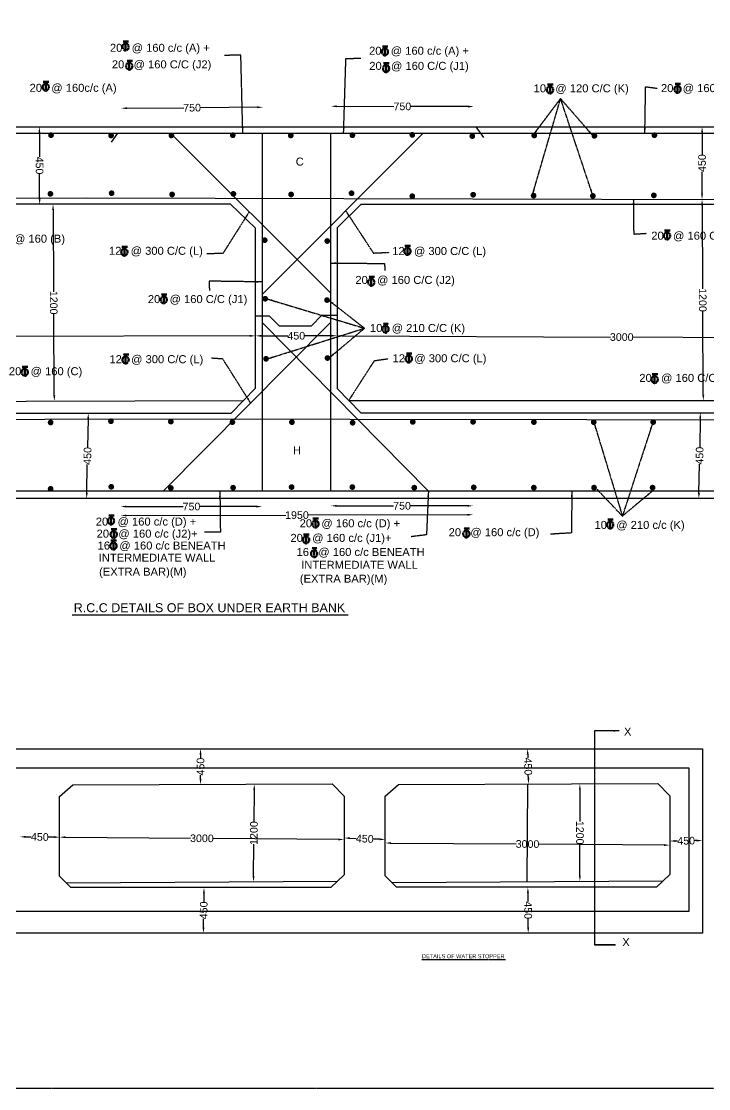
# Model space of a CAD drawing. Header units: millimetres. Extents: x -494 to 19383, y 2602 to 13183.
# Drawn here: x 6145 to 9756, y 2602 to 8204 of the extents above; entities that cross this region are included whole.
import ezdxf

# ---------------------------------------------------------------- set-up
doc = ezdxf.new("R2010")
doc.units = ezdxf.units.MM
doc.header["$MEASUREMENT"] = 0
doc.linetypes.add('PHANTOM', pattern=[2.5, 1.25, -0.25, 0.25, -0.25, 0.25, -0.25])
for name, color, linetype in [('DIM', 7, 'Continuous'), ('DWG', 7, 'Continuous'), ('TXT', 7, 'Continuous'), ('TXT @ 1', 7, 'Continuous')]:
    doc.layers.add(name, color=color, linetype=linetype)
doc.styles.add('Notes', font='arial.ttf', dxfattribs={"height": 0.1})
doc.styles.get("Standard").update_dxf_attribs({"font": 'arial.ttf'})
doc.dimstyles.new('Civil', dxfattribs={"dimtxt": 40, "dimasz": 30, "dimexe": 0.1, "dimexo": 0.0625, "dimgap": 0.09, "dimtad": 0, "dimdec": 0, "dimzin": 12, "dimdsep": 46, "dimtxsty": 'Standard', "dimcen": 0.1, "dimse1": 1, "dimse2": 1, "dimadec": 0, "dimazin": 2, "dimtfac": 1, "dimtdec": 0, "dimtofl": 0, "dimtmove": 0, "dimatfit": 3, "dimfxl": 1, "dimfrac": 1, "dimtolj": 1, "dimtzin": 0, "dimarcsym": 0})
doc.dimstyles.get("Standard").update_dxf_attribs({"dimtxt": 30, "dimasz": 30, "dimexe": 0.18, "dimexo": 0.0625, "dimgap": 0.09, "dimtad": 0, "dimdec": 0, "dimzin": 0, "dimdsep": 46, "dimtxsty": 'Standard', "dimcen": 0.09, "dimse1": 1, "dimse2": 1, "dimadec": 0, "dimazin": 0, "dimtfac": 1, "dimtdec": 0, "dimtofl": 0, "dimtmove": 0, "dimatfit": 3, "dimfxl": 1, "dimtolj": 1, "dimtzin": 0, "dimarcsym": 0})

# ---------------------------------------------------------------- blocks, each defined once
blk = doc.blocks.new('*D43')
at = {"layer": 'Defpoints', "color": 0, "transparency": 16777216}
for p in [(6669, 7750), (7414.5, 7755.1), (7414.5, 7753.5)]:
    blk.add_point(p, dxfattribs=at)
at = {"layer": 'DIM', "color": 0, "lineweight": -2, "transparency": 16777216}
for p, q in [((6699, 7748.6), (6997.7, 7750.6)), ((7384.5, 7753.3), (7085.8, 7751.2))]:
    blk.add_line(p, q, dxfattribs=at)
at = {"layer": 'DIM', "color": 0, "transparency": 16777216}
for points in [[(6699, 7753.6), (6699.1, 7743.6), (6669, 7748.4)], [(7384.5, 7758.3), (7384.6, 7748.3), (7414.5, 7753.5)]]:
    blk.add_solid(points, dxfattribs=at)
at = {"layer": 'DIM', "color": 0, "transparency": 16777216, "insert": (7041.8, 7750.9), "char_height": 40, "attachment_point": 5, "rotation": 0.392}
blk.add_mtext('\\A1;750', dxfattribs=at)
blk = doc.blocks.new('*D44')
at = {"layer": 'Defpoints', "color": 0, "transparency": 16777216}
for p in [(7771.3, 7756.8), (8521.9, 7756.8), (8521.9, 7755.1)]:
    blk.add_point(p, dxfattribs=at)
at = {"layer": 'DIM', "color": 0, "lineweight": -2, "transparency": 16777216}
for p, q in [((7801.3, 7758.5), (8102.6, 7757.8)), ((8491.9, 7756.9), (8190.7, 7757.6))]:
    blk.add_line(p, q, dxfattribs=at)
at = {"layer": 'DIM', "color": 0, "transparency": 16777216}
for points in [[(7801.4, 7763.5), (7801.3, 7753.5), (7771.3, 7758.5)], [(8492, 7761.9), (8491.9, 7751.9), (8521.9, 7756.8)]]:
    blk.add_solid(points, dxfattribs=at)
at = {"layer": 'DIM', "color": 0, "transparency": 16777216, "insert": (8146.6, 7757.7), "char_height": 40, "attachment_point": 5, "rotation": 359.8702}
blk.add_mtext('\\A1;750', dxfattribs=at)
blk = doc.blocks.new('*D58')
at = {"layer": 'Defpoints', "color": 0, "transparency": 16777216}
for p in [(9711.4, 6150.2), (9712.1, 6150.2), (9703.5, 5699)]:
    blk.add_point(p, dxfattribs=at)
at = {"layer": 'DIM', "color": 0, "lineweight": -2, "transparency": 16777216}
for p, q in [((9711.6, 6120.2), (9708.9, 5969.6)), ((9704.7, 5728.9), (9707.3, 5879.6))]:
    blk.add_line(p, q, dxfattribs=at)
at = {"layer": 'DIM', "color": 0, "transparency": 16777216}
for points in [[(9706.6, 6120.3), (9716.6, 6120.2), (9712.1, 6150.2)], [(9699.7, 5729), (9709.7, 5728.9), (9704.1, 5698.9)]]:
    blk.add_solid(points, dxfattribs=at)
at = {"layer": 'DIM', "color": 0, "transparency": 16777216, "insert": (9708.1, 5924.6), "char_height": 40, "attachment_point": 5, "rotation": 88.9906}
blk.add_mtext('\\A1;450', dxfattribs=at)
blk = doc.blocks.new('*D59')
at = {"layer": 'Defpoints', "color": 0, "transparency": 16777216}
for p in [(9714.4, 7269.3), (9721, 7269.4), (9721.2, 6213.8)]:
    blk.add_point(p, dxfattribs=at)
at = {"layer": 'DIM', "color": 0, "lineweight": -2, "transparency": 16777216}
for p, q in [((9721.2, 7239.4), (9724.1, 6799.5)), ((9727.6, 6243.8), (9724.8, 6683.7))]:
    blk.add_line(p, q, dxfattribs=at)
at = {"layer": 'DIM', "color": 0, "transparency": 16777216}
for points in [[(9726.2, 7239.4), (9716.2, 7239.3), (9721, 7269.4)], [(9732.6, 6243.9), (9722.6, 6243.8), (9727.8, 6213.8)]]:
    blk.add_solid(points, dxfattribs=at)
at = {"layer": 'DIM', "color": 0, "transparency": 16777216, "insert": (9724.4, 6741.6), "char_height": 40, "attachment_point": 5, "rotation": 270.3681}
blk.add_mtext('\\A1;1200', dxfattribs=at)
blk = doc.blocks.new('*D60')
at = {"layer": 'Defpoints', "color": 0, "transparency": 16777216}
for p in [(9721.5, 7651.2), (9721.5, 7651.2), (9721, 7269.4)]:
    blk.add_point(p, dxfattribs=at)
at = {"layer": 'DIM', "color": 0, "lineweight": -2, "transparency": 16777216}
for p, q in [((9721.4, 7621.2), (9721.3, 7505.3)), ((9721.1, 7299.4), (9721.2, 7415.3))]:
    blk.add_line(p, q, dxfattribs=at)
at = {"layer": 'DIM', "color": 0, "transparency": 16777216}
for points in [[(9716.4, 7621.2), (9726.4, 7621.2), (9721.5, 7651.2)], [(9716.1, 7299.4), (9726.1, 7299.4), (9721, 7269.4)]]:
    blk.add_solid(points, dxfattribs=at)
at = {"layer": 'DIM', "color": 0, "transparency": 16777216, "insert": (9721.3, 7460.3), "char_height": 40, "attachment_point": 5, "rotation": 89.9353}
blk.add_mtext('\\A1;450', dxfattribs=at)
blk = doc.blocks.new('*D61')
at = {"layer": 'Defpoints', "color": 0, "transparency": 16777216}
for p in [(7803.4, 6554.2), (10794.7, 6539.4), (10794.7, 6539.4)]:
    blk.add_point(p, dxfattribs=at)
at = {"layer": 'DIM', "color": 0, "lineweight": -2, "transparency": 16777216}
for p, q in [((7833.4, 6554), (9239.3, 6547.1)), ((10764.7, 6539.5), (9358.8, 6546.5))]:
    blk.add_line(p, q, dxfattribs=at)
at = {"layer": 'DIM', "color": 0, "transparency": 16777216}
for points in [[(7833.4, 6559), (7833.3, 6549), (7803.4, 6554.2)], [(10764.8, 6544.5), (10764.7, 6534.5), (10794.7, 6539.4)]]:
    blk.add_solid(points, dxfattribs=at)
at = {"layer": 'DIM', "color": 0, "transparency": 16777216, "insert": (9299.1, 6546.8), "char_height": 40, "attachment_point": 5, "rotation": 359.7167}
blk.add_mtext('\\A1;3000', dxfattribs=at)
blk = doc.blocks.new('*D62')
at = {"layer": 'Defpoints', "color": 0, "transparency": 16777216}
for p in [(7375.1, 6553.5), (7803.4, 6554.2), (7803.4, 6554.2)]:
    blk.add_point(p, dxfattribs=at)
at = {"layer": 'DIM', "color": 0, "lineweight": -2, "transparency": 16777216}
for p, q in [((7405.1, 6553.5), (7544.2, 6553.7)), ((7773.4, 6554.1), (7634.2, 6553.9))]:
    blk.add_line(p, q, dxfattribs=at)
at = {"layer": 'DIM', "color": 0, "transparency": 16777216}
for points in [[(7405.1, 6558.5), (7405.1, 6548.5), (7375.1, 6553.5)], [(7773.4, 6559.1), (7773.4, 6549.1), (7803.4, 6554.2)]]:
    blk.add_solid(points, dxfattribs=at)
at = {"layer": 'DIM', "color": 0, "transparency": 16777216, "insert": (7589.2, 6553.8), "char_height": 40, "attachment_point": 5, "rotation": 0.0946}
blk.add_mtext('\\A1;450', dxfattribs=at)
blk = doc.blocks.new('*D63')
at = {"layer": 'Defpoints', "color": 0, "transparency": 16777216}
for p in [(4391.2, 6546.9), (7375.1, 6553.5), (7375.1, 6553.5)]:
    blk.add_point(p, dxfattribs=at)
at = {"layer": 'DIM', "color": 0, "lineweight": -2, "transparency": 16777216}
for p, q in [((4421.2, 6547), (5823.4, 6550.1)), ((7345.1, 6553.4), (5942.9, 6550.3))]:
    blk.add_line(p, q, dxfattribs=at)
at = {"layer": 'DIM', "color": 0, "transparency": 16777216}
for points in [[(7345.1, 6558.4), (7345.1, 6548.4), (7375.1, 6553.5)], [(4421.2, 6552), (4421.2, 6542), (4391.2, 6546.9)]]:
    blk.add_solid(points, dxfattribs=at)
at = {"layer": 'DIM', "color": 0, "transparency": 16777216, "insert": (5883.1, 6550.2), "char_height": 40, "attachment_point": 5, "rotation": 0.125}
blk.add_mtext('\\A1;3000', dxfattribs=at)
blk = doc.blocks.new('*D65')
at = {"layer": 'Defpoints', "color": 0, "transparency": 16777216}
for p in [(6286.9, 7244), (6311.2, 7244.1), (6293.8, 6210.8)]:
    blk.add_point(p, dxfattribs=at)
at = {"layer": 'DIM', "color": 0, "lineweight": -2, "transparency": 16777216}
for p, q in [((6311.4, 7214.1), (6314.2, 6785.4)), ((6317.9, 6241), (6315, 6669.7))]:
    blk.add_line(p, q, dxfattribs=at)
at = {"layer": 'DIM', "color": 0, "transparency": 16777216}
for points in [[(6316.4, 7214.2), (6306.4, 7214.1), (6311.2, 7244.1)], [(6322.9, 6241), (6312.9, 6240.9), (6318.1, 6211)]]:
    blk.add_solid(points, dxfattribs=at)
at = {"layer": 'DIM', "color": 0, "transparency": 16777216, "insert": (6314.6, 6727.6), "char_height": 40, "attachment_point": 5, "rotation": 270.3833}
blk.add_mtext('\\A1;1200', dxfattribs=at)
blk = doc.blocks.new('*D73')
at = {"layer": 'Defpoints', "color": 0, "transparency": 16777216}
for p in [(6667, 5737.5), (7410.1, 5737.5), (7410.1, 5657.4)]:
    blk.add_point(p, dxfattribs=at)
at = {"layer": 'DIM', "color": 0, "lineweight": -2, "transparency": 16777216}
for p, q in [((6697, 5657.4), (6994.5, 5657.4)), ((7380.1, 5657.4), (7082.6, 5657.4))]:
    blk.add_line(p, q, dxfattribs=at)
at = {"layer": 'DIM', "color": 0, "transparency": 16777216}
for points in [[(6697, 5662.4), (6697, 5652.4), (6667, 5657.4)], [(7380.1, 5662.4), (7380.1, 5652.4), (7410.1, 5657.4)]]:
    blk.add_solid(points, dxfattribs=at)
at = {"layer": 'DIM', "color": 0, "transparency": 16777216, "insert": (7038.5, 5657.4), "char_height": 40, "attachment_point": 5}
blk.add_mtext('\\A1;750', dxfattribs=at)
blk = doc.blocks.new('*D74')
at = {"layer": 'Defpoints', "color": 0, "transparency": 16777216}
for p in [(7771.3, 5699), (8518.2, 5699), (8518.2, 5661.2)]:
    blk.add_point(p, dxfattribs=at)
at = {"layer": 'DIM', "color": 0, "lineweight": -2, "transparency": 16777216}
for p, q in [((7801.3, 5661.2), (8100.7, 5661.2)), ((8488.2, 5661.2), (8188.8, 5661.2))]:
    blk.add_line(p, q, dxfattribs=at)
at = {"layer": 'DIM', "color": 0, "transparency": 16777216}
for points in [[(7801.3, 5666.2), (7801.3, 5656.2), (7771.3, 5661.2)], [(8488.2, 5666.2), (8488.2, 5656.2), (8518.2, 5661.2)]]:
    blk.add_solid(points, dxfattribs=at)
at = {"layer": 'DIM', "color": 0, "transparency": 16777216, "insert": (8144.8, 5661.2), "char_height": 40, "attachment_point": 5}
blk.add_mtext('\\A1;750', dxfattribs=at)
blk = doc.blocks.new('*D75')
at = {"layer": 'Defpoints', "color": 0, "transparency": 16777216}
for p in [(8518.2, 5661.2), (6667, 5657.4), (8518.3, 5614.4)]:
    blk.add_point(p, dxfattribs=at)
at = {"layer": 'DIM', "color": 0, "lineweight": -2, "transparency": 16777216}
for p, q in [((6697, 5610.7), (7534.8, 5612.4)), ((8488.3, 5614.3), (7650.5, 5612.6))]:
    blk.add_line(p, q, dxfattribs=at)
at = {"layer": 'DIM', "color": 0, "transparency": 16777216}
for points in [[(6697, 5615.7), (6697.1, 5605.7), (6667, 5610.7)], [(8488.3, 5619.3), (8488.3, 5609.3), (8518.3, 5614.4)]]:
    blk.add_solid(points, dxfattribs=at)
at = {"layer": 'DIM', "color": 0, "transparency": 16777216, "insert": (7592.7, 5612.5), "char_height": 40, "attachment_point": 5, "rotation": 0.1157}
blk.add_mtext('\\A1;1950', dxfattribs=at)
blk = doc.blocks.new('*D78')
at = {"layer": 'Defpoints', "color": 0, "transparency": 16777216}
for p in [(6239.3, 7651.2), (6241, 7651.2), (6242.7, 7244)]:
    blk.add_point(p, dxfattribs=at)
at = {"layer": 'DIM', "color": 0, "lineweight": -2, "transparency": 16777216}
for p, q in [((6239.5, 7621.2), (6240, 7492.6)), ((6240.9, 7274), (6240.4, 7402.6))]:
    blk.add_line(p, q, dxfattribs=at)
at = {"layer": 'DIM', "color": 0, "transparency": 16777216}
for points in [[(6244.5, 7621.3), (6234.5, 7621.2), (6239.3, 7651.2)], [(6245.9, 7274), (6235.9, 7274), (6241, 7244)]]:
    blk.add_solid(points, dxfattribs=at)
at = {"layer": 'DIM', "color": 0, "transparency": 16777216, "insert": (6240.2, 7447.6), "char_height": 40, "attachment_point": 5, "rotation": 270.2345}
blk.add_mtext('\\A1;450', dxfattribs=at)
blk = doc.blocks.new('*D79')
at = {"layer": 'Defpoints', "color": 0, "transparency": 16777216}
for p in [(6496.5, 6147.3), (6506.6, 6147.1), (6497.9, 5699)]:
    blk.add_point(p, dxfattribs=at)
at = {"layer": 'DIM', "color": 0, "lineweight": -2, "transparency": 16777216}
for p, q in [((6495.9, 6117.3), (6493, 5968.2)), ((6488.4, 5729.1), (6491.3, 5878.2))]:
    blk.add_line(p, q, dxfattribs=at)
at = {"layer": 'DIM', "color": 0, "transparency": 16777216}
for points in [[(6490.9, 6117.4), (6500.9, 6117.2), (6496.5, 6147.3)], [(6483.4, 5729.2), (6493.4, 5729.1), (6487.8, 5699.2)]]:
    blk.add_solid(points, dxfattribs=at)
at = {"layer": 'DIM', "color": 0, "transparency": 16777216, "insert": (6492.2, 5923.2), "char_height": 40, "attachment_point": 5, "rotation": 88.8955}
blk.add_mtext('\\A1;450', dxfattribs=at)
blk = doc.blocks.new('*D86')
at = {"layer": 'Defpoints', "color": 0, "transparency": 16777216}
for p in [(6346, 3922), (6137.6, 3909.6), (6345.9, 3907.5)]:
    blk.add_point(p, dxfattribs=at)
at = {"layer": 'DIM', "color": 0, "lineweight": -2, "transparency": 16777216}
for p, q in [((6167.8, 3923.7), (6196.9, 3923.4)), ((6316, 3922.3), (6286.9, 3922.5))]:
    blk.add_line(p, q, dxfattribs=at)
at = {"layer": 'DIM', "color": 0, "transparency": 16777216}
for points in [[(6167.8, 3928.7), (6167.7, 3918.7), (6137.8, 3924)], [(6316.1, 3927.3), (6316, 3917.3), (6346, 3922)]]:
    blk.add_solid(points, dxfattribs=at)
at = {"layer": 'DIM', "color": 0, "transparency": 16777216, "insert": (6241.9, 3923), "char_height": 40, "attachment_point": 5, "rotation": 359.4329}
blk.add_mtext('\\A1;450', dxfattribs=at)
blk = doc.blocks.new('*D87')
at = {"layer": 'Defpoints', "color": 0, "transparency": 16777216}
for p in [(6346, 3922), (7840.9, 3909.6), (7840.9, 3909.6)]:
    blk.add_point(p, dxfattribs=at)
at = {"layer": 'DIM', "color": 0, "lineweight": -2, "transparency": 16777216}
for p, q in [((6376, 3921.7), (7033.8, 3916.3)), ((7810.9, 3909.9), (7153.2, 3915.3))]:
    blk.add_line(p, q, dxfattribs=at)
at = {"layer": 'DIM', "color": 0, "transparency": 16777216}
for points in [[(6376.1, 3926.7), (6376, 3916.7), (6346, 3922)], [(7811, 3914.9), (7810.9, 3904.9), (7840.9, 3909.6)]]:
    blk.add_solid(points, dxfattribs=at)
at = {"layer": 'DIM', "color": 0, "transparency": 16777216, "insert": (7093.5, 3915.8), "char_height": 40, "attachment_point": 5, "rotation": 359.527}
blk.add_mtext('\\A1;3000', dxfattribs=at)
blk = doc.blocks.new('*D88')
at = {"layer": 'Defpoints', "color": 0, "transparency": 16777216}
for p in [(7350, 4199.8), (7345.9, 3687.8), (7364.5, 3687.6)]:
    blk.add_point(p, dxfattribs=at)
at = {"layer": 'DIM', "color": 0, "lineweight": -2, "transparency": 16777216}
for p, q in [((7368.3, 4169.6), (7367, 4001.5)), ((7364.7, 3717.6), (7366.1, 3885.8))]:
    blk.add_line(p, q, dxfattribs=at)
at = {"layer": 'DIM', "color": 0, "transparency": 16777216}
for points in [[(7363.3, 4169.7), (7373.3, 4169.6), (7368.6, 4199.6)], [(7359.7, 3717.7), (7369.7, 3717.6), (7364.5, 3687.6)]]:
    blk.add_solid(points, dxfattribs=at)
at = {"layer": 'DIM', "color": 0, "transparency": 16777216, "insert": (7366.5, 3943.6), "char_height": 40, "attachment_point": 5, "rotation": 89.5418}
blk.add_mtext('\\A1;1200', dxfattribs=at)
blk = doc.blocks.new('*D89')
at = {"layer": 'Defpoints', "color": 0, "transparency": 16777216}
for p in [(7840.9, 3909.6), (8056.7, 3901.4), (8057, 3909.6)]:
    blk.add_point(p, dxfattribs=at)
at = {"layer": 'DIM', "color": 0, "lineweight": -2, "transparency": 16777216}
for p, q in [((7871.2, 3916.7), (7904.1, 3915.4)), ((8027, 3910.7), (7994.1, 3912))]:
    blk.add_line(p, q, dxfattribs=at)
at = {"layer": 'DIM', "color": 0, "transparency": 16777216}
for points in [[(7871.4, 3921.7), (7871, 3911.7), (7841.3, 3917.8)], [(8027.2, 3915.7), (8026.8, 3905.8), (8057, 3909.6)]]:
    blk.add_solid(points, dxfattribs=at)
at = {"layer": 'DIM', "color": 0, "transparency": 16777216, "insert": (7949.1, 3913.7), "char_height": 40, "attachment_point": 5, "rotation": 357.811}
blk.add_mtext('\\A1;450', dxfattribs=at)
blk = doc.blocks.new('*D90')
at = {"layer": 'Defpoints', "color": 0, "transparency": 16777216}
for p in [(7086.3, 4385.9), (7101.4, 4385.9), (7101.4, 4198.9)]:
    blk.add_point(p, dxfattribs=at)
at = {"layer": 'DIM', "color": 0, "lineweight": -2, "transparency": 16777216}
for p, q in [((7086.3, 4355.9), (7086.3, 4337.4)), ((7086.2, 4228.9), (7086.2, 4247.4))]:
    blk.add_line(p, q, dxfattribs=at)
at = {"layer": 'DIM', "color": 0, "transparency": 16777216}
for points in [[(7081.3, 4355.9), (7091.3, 4355.9), (7086.3, 4385.9)], [(7081.2, 4228.9), (7091.2, 4228.9), (7086.2, 4198.9)]]:
    blk.add_solid(points, dxfattribs=at)
at = {"layer": 'DIM', "color": 0, "transparency": 16777216, "insert": (7086.3, 4292.4), "char_height": 40, "attachment_point": 5, "rotation": 89.9938}
blk.add_mtext('\\A1;450', dxfattribs=at)
blk = doc.blocks.new('*D91')
at = {"layer": 'Defpoints', "color": 0, "transparency": 16777216}
for p in [(7095.4, 3657.7), (7092.3, 3418.4), (7101.4, 3418.3)]:
    blk.add_point(p, dxfattribs=at)
at = {"layer": 'DIM', "color": 0, "lineweight": -2, "transparency": 16777216}
for p, q in [((7104.1, 3627.6), (7103.5, 3583)), ((7101.8, 3448.3), (7102.4, 3492.9))]:
    blk.add_line(p, q, dxfattribs=at)
at = {"layer": 'DIM', "color": 0, "transparency": 16777216}
for points in [[(7099.1, 3627.6), (7109.1, 3627.5), (7104.5, 3657.6)], [(7096.8, 3448.4), (7106.8, 3448.3), (7101.4, 3418.3)]]:
    blk.add_solid(points, dxfattribs=at)
at = {"layer": 'DIM', "color": 0, "transparency": 16777216, "insert": (7102.9, 3537.9), "char_height": 40, "attachment_point": 5, "rotation": 89.2734}
blk.add_mtext('\\A1;450', dxfattribs=at)
blk = doc.blocks.new('*D92')
at = {"layer": 'Defpoints', "color": 0, "transparency": 16777216}
for p in [(8057, 3909.6), (9551.6, 3880.3), (9551.7, 3898.5)]:
    blk.add_point(p, dxfattribs=at)
at = {"layer": 'DIM', "color": 0, "lineweight": -2, "transparency": 16777216}
for p, q in [((8086.8, 3891.2), (8744.5, 3886.3)), ((9521.6, 3880.5), (8863.9, 3885.4))]:
    blk.add_line(p, q, dxfattribs=at)
at = {"layer": 'DIM', "color": 0, "transparency": 16777216}
for points in [[(8086.9, 3896.2), (8086.8, 3886.2), (8056.8, 3891.4)], [(9521.6, 3885.5), (9521.5, 3875.5), (9551.6, 3880.3)]]:
    blk.add_solid(points, dxfattribs=at)
at = {"layer": 'DIM', "color": 0, "transparency": 16777216, "insert": (8804.2, 3885.8), "char_height": 40, "attachment_point": 5, "rotation": 359.5727}
blk.add_mtext('\\A1;3000', dxfattribs=at)
blk = doc.blocks.new('*D93')
at = {"layer": 'Defpoints', "color": 0, "transparency": 16777216}
for p in [(9551.6, 3880.3), (9723.5, 3904.5), (9723.9, 3883.3)]:
    blk.add_point(p, dxfattribs=at)
at = {"layer": 'DIM', "color": 0, "lineweight": -2, "transparency": 16777216}
for p, q in [((9581.2, 3902), (9592.4, 3902.2)), ((9693.5, 3904), (9682.4, 3903.8))]:
    blk.add_line(p, q, dxfattribs=at)
at = {"layer": 'DIM', "color": 0, "transparency": 16777216}
for points in [[(9581.1, 3907), (9581.3, 3897), (9551.2, 3901.5)], [(9693.4, 3909), (9693.6, 3899), (9723.5, 3904.5)]]:
    blk.add_solid(points, dxfattribs=at)
at = {"layer": 'DIM', "color": 0, "transparency": 16777216, "insert": (9637.4, 3903), "char_height": 40, "attachment_point": 5, "rotation": 1.0071}
blk.add_mtext('\\A1;450', dxfattribs=at)
blk = doc.blocks.new('*D94')
at = {"layer": 'Defpoints', "color": 0, "transparency": 16777216}
for p in [(8809.7, 3659.4), (8807.8, 3418.4), (8811.5, 3418.4)]:
    blk.add_point(p, dxfattribs=at)
at = {"layer": 'DIM', "color": 0, "lineweight": -2, "transparency": 16777216}
for p, q in [((8806.2, 3629.4), (8806.6, 3583.9)), ((8807.6, 3448.4), (8807.3, 3493.9))]:
    blk.add_line(p, q, dxfattribs=at)
at = {"layer": 'DIM', "color": 0, "transparency": 16777216}
for points in [[(8811.2, 3629.4), (8801.2, 3629.3), (8806, 3659.4)], [(8812.6, 3448.4), (8802.6, 3448.4), (8807.8, 3418.4)]]:
    blk.add_solid(points, dxfattribs=at)
at = {"layer": 'DIM', "color": 0, "transparency": 16777216, "insert": (8806.9, 3538.9), "char_height": 40, "attachment_point": 5, "rotation": 270.4392}
blk.add_mtext('\\A1;450', dxfattribs=at)
blk = doc.blocks.new('*D97')
at = {"layer": 'Defpoints', "color": 0, "transparency": 16777216}
for p in [(9084.7, 4201.6), (9079.3, 3689.7), (9084.7, 3689.7)]:
    blk.add_point(p, dxfattribs=at)
at = {"layer": 'DIM', "color": 0, "lineweight": -2, "transparency": 16777216}
for p, q in [((9079.3, 4171.6), (9079.3, 4003.5)), ((9079.3, 3719.7), (9079.3, 3887.8))]:
    blk.add_line(p, q, dxfattribs=at)
at = {"layer": 'DIM', "color": 0, "transparency": 16777216}
for points in [[(9084.3, 4171.6), (9074.3, 4171.6), (9079.3, 4201.6)], [(9084.3, 3719.7), (9074.3, 3719.7), (9079.3, 3689.7)]]:
    blk.add_solid(points, dxfattribs=at)
at = {"layer": 'DIM', "color": 0, "transparency": 16777216, "insert": (9079.3, 3945.6), "char_height": 40, "attachment_point": 5, "rotation": 270.0028}
blk.add_mtext('\\A1;1200', dxfattribs=at)
blk = doc.blocks.new('*D98')
at = {"layer": 'Defpoints', "color": 0, "transparency": 16777216}
for p in [(8800.5, 4385.9), (8804.4, 4386), (8805.9, 4200.6)]:
    blk.add_point(p, dxfattribs=at)
at = {"layer": 'DIM', "color": 0, "lineweight": -2, "transparency": 16777216}
for p, q in [((8805.2, 4356), (8805.7, 4338.4)), ((8808.8, 4230.7), (8808.3, 4248.4))]:
    blk.add_line(p, q, dxfattribs=at)
at = {"layer": 'DIM', "color": 0, "transparency": 16777216}
for points in [[(8810.2, 4356.2), (8800.2, 4355.9), (8804.4, 4386)], [(8813.8, 4230.8), (8803.8, 4230.6), (8809.7, 4200.7)]]:
    blk.add_solid(points, dxfattribs=at)
at = {"layer": 'DIM', "color": 0, "transparency": 16777216, "insert": (8807, 4293.4), "char_height": 40, "attachment_point": 5, "rotation": 271.6514}
blk.add_mtext('\\A1;450', dxfattribs=at)

msp = doc.modelspace()

# ---------------------------------------------------------------- linework, layer by layer
at = {"layer": 'DIM'}
for points in [[(8532.2, 7651.2), (8573, 7595.3)], [(6650.3, 7618.1), (6616.3, 7569.8)]]:
    msp.add_lwpolyline(points, dxfattribs=at)
at = {"layer": 'DIM', "linetype": 'PHANTOM'}
msp.add_lwpolyline([(9284.9, 4480.3), (9155.9, 4480.3), (9155.9, 3357.3), (9266.9, 3357.3)], dxfattribs=at)
at = {"layer": 'DWG'}
for points in [[(531.9, 7651.2), (14637.5, 7651.2), (14637.5, 5699), (531.9, 5699)], [(564.4, 7618.1), (14603.2, 7618.1), (14603.2, 5737.5), (564.4, 5737.5)], [(2711.3, 4385.9), (9723.9, 4385.9), (9723.9, 3418.4), (2711.3, 3418.4)], [(2824.1, 4286.5), (9650.9, 4286.5), (9650.9, 3531.1), (2824.1, 3531.1)]]:
    msp.add_lwpolyline(points, close=True, dxfattribs=at)
at = {"layer": 'DWG', "const_width": 15}
for points in [[(6293.2, 7606.8, 1), (6308.2, 7606.8, 1)], [(6608.5, 7605.2, 1), (6623.5, 7605.2, 1)], [(6926, 7605.2, 1), (6941, 7605.2, 1)], [(7248.3, 7606.7, 1), (7263.3, 7606.7, 1)], [(7553, 7605.2, 1), (7568, 7605.2, 1)], [(7876.9, 7606.8, 1), (7891.9, 7606.8, 1)], [(8191.3, 7608.3, 1), (8206.3, 7608.3, 1)], [(8832, 7605.1, 1), (8847, 7605.1, 1)], [(9463.2, 7606.6, 1), (9478.2, 7606.6, 1)], [(8506.5, 7602, 1), (8521.5, 7602, 1)], [(9148, 7603.5, 1), (9163, 7603.5, 1)], [(6290.1, 7299, 1), (6305.1, 7299, 1)], [(6611.6, 7302.1, 1), (6626.6, 7302.1, 1)], [(6929.2, 7295.8, 1), (6944.2, 7295.8, 1)], [(7251.5, 7298.9, 1), (7266.5, 7298.9, 1)], [(7554.6, 7295.8, 1), (7569.6, 7295.8, 1)], [(7872.2, 7302.1, 1), (7887.2, 7302.1, 1)], [(8191.3, 7286.4, 1), (8206.3, 7286.4, 1)], [(8511.2, 7294.2, 1), (8526.2, 7294.2, 1)], [(8828.8, 7289.4, 1), (8843.8, 7289.4, 1)], [(9140.1, 7287.9, 1), (9155.1, 7287.9, 1)], [(9460, 7291, 1), (9475, 7291, 1)], [(7415.9, 7055.4, 1), (7430.9, 7055.4, 1)], [(7744.6, 7051.3, 1), (7759.6, 7051.3, 1)], [(7418.7, 6748.3, 1), (7433.7, 6748.3, 1)], [(7743.2, 6741.4, 1), (7758.2, 6741.4, 1)], [(7422.8, 6432.9, 1), (7437.8, 6432.9, 1)], [(7746, 6437, 1), (7761, 6437, 1)], [(6291.2, 6098.8, 1), (6306.2, 6098.8, 1)], [(6608.1, 6105.1, 1), (6623.1, 6105.1, 1)], [(6922.6, 6103.5, 1), (6937.6, 6103.5, 1)], [(7246.4, 6100.4, 1), (7261.4, 6100.4, 1)], [(7558.8, 6100.5, 1), (7573.8, 6100.5, 1)], [(7877.9, 6097.4, 1), (7892.9, 6097.4, 1)], [(8193.9, 6102.1, 1), (8208.9, 6102.1, 1)], [(8510.8, 6102.2, 1), (8525.8, 6102.2, 1)], [(8830, 6100.6, 1), (8845, 6100.6, 1)], [(9144.4, 6100.6, 1), (9159.4, 6100.6, 1)], [(9456.8, 6100.6, 1), (9471.8, 6100.6, 1)], [(6609.7, 5761.2, 1), (6624.7, 5761.2, 1)], [(7249.6, 5756.5, 1), (7264.6, 5756.5, 1)], [(7557.2, 5759.7, 1), (7572.2, 5759.7, 1)], [(7876.3, 5759.7, 1), (7891.3, 5759.7, 1)], [(8201.8, 5756.6, 1), (8216.8, 5756.6, 1)], [(8514, 5758.3, 1), (8529, 5758.3, 1)], [(8830, 5756.7, 1), (8845, 5756.7, 1)], [(9146, 5756.7, 1), (9161, 5756.7, 1)], [(9453.7, 5756.7, 1), (9468.7, 5756.7, 1)], [(6291.2, 5750.2, 1), (6306.2, 5750.2, 1)], [(6922.6, 5754.9, 1), (6937.6, 5754.9, 1)]]:
    msp.add_lwpolyline(points, format="xyb", close=True, dxfattribs=at)
at = {"layer": 'DWG'}
for points in [[(6928.7, 7618.1), (7768.4, 6778.8)], [(7410.1, 7618.1), (7410.1, 5737.5)], [(7410.1, 6770.7), (8256.3, 7618.1)], [(7768.4, 7618.1), (7768.4, 5737.5)], [(564.4, 7247.8), (1998.8, 7259.1), (6487.8, 7277.1), (14603.2, 7257.5)], [(4391.2, 7110.1), (4391.2, 6268.8), (4515.4, 6147.1), (7246.6, 6147.1), (7375.1, 6279.4), (7375.1, 7118.4), (7244, 7244), (4515.3, 7244), (4391.2, 7110.1)], [(7803.4, 7120.4), (7803.4, 6277.3), (7929.1, 6150.2), (10664.4, 6150.2), (10794.7, 6275.2), (10794.7, 7114.7), (10666, 7242.4), (7927.9, 7242.4), (7803.4, 7120.4)], [(7768.4, 6622.9), (6889.5, 5737.5)], [(7375.1, 6659), (7447.2, 6659), (7499.8, 6605.6), (7669.8, 6605.6), (7723.2, 6661.4), (7803.4, 6661.4)], [(7410.1, 6622.9), (8283.4, 5737.5)], [(4455.3, 6206), (7311.1, 6213.5)], [(7865.5, 6214.5), (10730.3, 6213.4)], [(564.4, 6087.4), (6625.1, 6117.4), (12851.4, 6108.5), (14603.2, 6097.5)], [(8126.3, 4198.2), (9488.4, 4203), (9551.7, 4139.8), (9551.7, 3725.8), (9482.1, 3659.4), (8115.2, 3659.4), (8056.7, 3719.4), (8056.7, 4136.6), (8126.3, 4198.2)], [(6415.5, 4196.5), (7777.7, 4201.3), (7840.9, 4138.1), (7840.9, 3724), (7771.3, 3657.7), (6404.4, 3657.7), (6345.9, 3717.7), (6345.9, 4134.9), (6415.5, 4196.5)], [(8802.3, 3687.9), (8805.9, 4200.6)], [(6381, 3681.7), (7806, 3690.7)], [(8091.8, 3683.4), (9516.7, 3692.4)]]:
    msp.add_lwpolyline(points, dxfattribs=at)
at = {"layer": 'TXT', "linetype": 'PHANTOM'}
for p, q in [((6412.3, 5089), (7862.3, 5089)), ((9266.9, 3357.3), (9155.9, 3357.3)), ((8246.5, 3280.6), (8688.5, 3280.6))]:
    msp.add_line(p, q, dxfattribs=at)
msp.add_lwpolyline([(19381.6, 2602), (-494.1, 2602), (-494.1, 13182.9), (19381.6, 13182.9)], close=True, dxfattribs=at)
at = {"layer": 'TXT', "linetype": 'PHANTOM', "lineweight": 50}
for points in [[(6692.3, 8058.5), (6692.3, 8098.6), (6679.2, 8098.6)], [(6692.3, 8098.6), (6708.6, 8098.6)], [(8054.7, 8032.6), (8054.7, 8072.7), (8041.6, 8072.7)], [(8054.7, 8072.7), (8070.9, 8072.7)], [(6711.8, 7957.8), (6711.8, 7997.9), (6698.7, 7997.9)], [(6711.8, 7997.9), (6728.1, 7997.9)], [(8061.2, 7944.9), (8061.2, 7985), (8048.1, 7985)], [(8061.2, 7985), (8077.5, 7985)], [(6272.9, 7847.4), (6272.9, 7887.4), (6259.8, 7887.4)], [(6272.9, 7887.4), (6289.1, 7887.4)], [(8922.5, 7832.8), (8922.5, 7872.8), (8909.4, 7872.8)], [(8922.5, 7872.8), (8938.8, 7872.8)], [(9592.3, 7836), (9592.3, 7876.1), (9579.2, 7876.1)], [(9592.3, 7876.1), (9608.6, 7876.1)], [(9537.2, 7066.4), (9537.2, 7106.4), (9524.1, 7106.4)], [(9537.2, 7106.4), (9553.4, 7106.4)], [(6686.2, 6981.4), (6686.2, 7021.4), (6673.1, 7021.4)], [(6686.2, 7021.4), (6702.5, 7021.4)], [(8173.4, 6986), (8173.4, 7026.1), (8160.3, 7026.1)], [(8173.4, 7026.1), (8189.7, 7026.1)], [(7983.2, 6823.6), (7983.2, 6863.7), (7970.1, 6863.7)], [(7983.2, 6863.7), (7999.5, 6863.7)], [(6892.7, 6731.3), (6892.7, 6771.3), (6879.6, 6771.3)], [(6892.7, 6771.3), (6908.9, 6771.3)], [(8058, 6576.8), (8058, 6616.8), (8044.9, 6616.8)], [(8058, 6616.8), (8074.2, 6616.8)], [(6692.5, 6415.4), (6692.5, 6455.5), (6679.4, 6455.5)], [(6692.5, 6455.5), (6708.8, 6455.5)], [(8179.9, 6420.9), (8179.9, 6460.9), (8166.8, 6460.9)], [(8179.9, 6460.9), (8196.2, 6460.9)], [(6162.5, 6350.5), (6162.5, 6390.5), (6149.4, 6390.5)], [(6162.5, 6390.5), (6178.8, 6390.5)], [(9472.1, 6312.9), (9472.1, 6353), (9459, 6353)], [(9472.1, 6353), (9488.4, 6353)], [(6615.5, 5570.5), (6615.5, 5610.5), (6602.4, 5610.5)], [(6615.5, 5610.5), (6631.8, 5610.5)], [(7689.8, 5554.3), (7689.8, 5594.3), (7676.7, 5594.3)], [(7689.8, 5594.3), (7706.1, 5594.3)], [(9238.7, 5549.4), (9238.7, 5589.4), (9225.6, 5589.4)], [(9238.7, 5589.4), (9255, 5589.4)], [(6630.1, 5499), (6630.1, 5539.1), (6617, 5539.1)], [(6630.1, 5539.1), (6646.4, 5539.1)], [(7641, 5471.4), (7641, 5511.5), (7627.9, 5511.5)], [(7641, 5511.5), (7657.3, 5511.5)], [(8482.7, 5502.3), (8482.7, 5542.3), (8469.6, 5542.3)], [(8482.7, 5542.3), (8499, 5542.3)], [(6628.5, 5438.9), (6628.5, 5479), (6615.4, 5479)], [(6628.5, 5479), (6644.8, 5479)], [(7683.3, 5398.4), (7683.3, 5438.4), (7670.2, 5438.4)], [(7683.3, 5438.4), (7699.6, 5438.4)]]:
    msp.add_lwpolyline(points, dxfattribs=at)
for centre in [(6692.3, 8070.4), (8054.7, 8044.5), (6711.8, 7969.7), (8061.2, 7956.8), (6272.9, 7859.3), (8922.5, 7844.7), (9592.3, 7847.9), (9537.2, 7078.3), (6686.2, 6993.3), (8173.4, 6997.9), (7983.2, 6835.5), (6892.7, 6743.2), (8058, 6588.7), (6692.5, 6427.3), (8179.9, 6432.8), (6162.5, 6362.4), (9472.1, 6324.8), (6615.5, 5582.4), (7689.8, 5566.2), (9238.7, 5561.3), (6630.1, 5510.9), (7641, 5483.3), (8482.7, 5514.2), (6628.5, 5450.8), (7683.3, 5410.3)]:
    msp.add_ellipse(centre, major_axis=(0, 19), ratio=0.85519, dxfattribs=at)

# ---------------------------------------------------------------- texts
at = {"layer": 'TXT', "linetype": 'PHANTOM', "insert": (7586.4, 7489.3), "char_height": 42, "attachment_point": 1, "style": 'Notes'}
msp.add_mtext('C', dxfattribs=at)
at = {"layer": 'TXT', "linetype": 'PHANTOM', "insert": (7571.7, 5974.4), "char_height": 42, "width": 36.459, "attachment_point": 1, "style": 'Notes'}
msp.add_mtext('H', dxfattribs=at)
at = {"layer": 'TXT @ 1', "linetype": 'PHANTOM', "style": 'Notes'}
for s, height, p in [('20   @ 160 c/c (A) +', 42, (6610.3, 8044.6)), ('20   @ 160 c/c (A) +', 42, (7971.8, 8029.1)), ('20   @ 160 C/C (J2)', 42, (6620.3, 7957.6)), ('20   @ 160 C/C (J1)', 42, (7972.7, 7949.7)), ('20   @ 160c/c (A)', 42, (6188, 7834.5)), ('10   @ 120 C/C (K)', 42, (8836.3, 7831.8)), ('20   @ 160c/c (A)', 42, (9505.3, 7832.9)), ('20   @ 160 (B)', 42, (5991.9, 7042.6)), ('20   @ 160 C/C (B)', 42, (9454.5, 7058.2)), ('12   @ 300 C/C (L)', 42, (6605.2, 6979)), ('12   @ 300 C/C (L)', 42, (8093.2, 6977.7)), ('20   @ 160 C/C (J2)', 42, (7899.7, 6826)), ('20   @ 160 C/C (J1)', 42, (6809.4, 6725.6)), ('10   @ 210 C/C (K)', 42, (7976.4, 6573.7)), ('12   @ 300 C/C (L)', 42, (6607.4, 6410)), ('12   @ 300 C/C (L)', 42, (8095.2, 6414.9)), ('20   @ 160 (C)', 42, (6079.3, 6346.8)), ('20   @ 160 C/C (C)', 42, (9391.5, 6311.8)), ('20   @ 160 c/c (D) +', 42, (6536.1, 5557.6)), ('20   @ 160 c/c (D) +', 42, (7607, 5548.6)), ('10   @ 210 c/c (K)', 42, (9156.1, 5540.1)), ('20   @ 160 c/c (J2)+', 42, (6540.3, 5494.2)), ('20   @ 160 c/c (J1)+', 42, (7558.7, 5472)), ('20   @ 160 c/c (D)', 42, (8389.7, 5501.8)), ('16   @ 160 c/c BENEATH', 42, (6545.5, 5431.8)), ('16   @ 160 c/c BENEATH', 42, (7590.9, 5397.9)), ('INTERMEDIATE WALL', 42, (6551.5, 5367.9)), ('(EXTRA BAR)(M)', 42, (6553.2, 5294.5)), ('INTERMEDIATE WALL', 42, (7615, 5330.6)), ('(EXTRA BAR)(M)', 42, (7607.9, 5257.9)), ('R.C.C DETAILS OF BOX UNDER EARTH BANK', 47, (6420, 5103)), ('X', 42, (9310.8, 4455.2)), ('X', 42, (9302, 3350.5)), ('DETAILS OF WATER STOPPER', 21, (8249.9, 3286.5))]:
    msp.add_text(s, height=height, dxfattribs=at).set_placement(p)

# ---------------------------------------------------------------- dimensions: what is measured, and where the dimension line sits
at = {"layer": 'DIM'}
for p1, p2, distance, text, picture, middle in [((6669, 7750), (7414.5, 7755.1), -1.7, '750', '*D43', (7041.8, 7750.9)), ((7771.3, 7756.8), (8521.9, 7755.1), 1.7, '750', '*D44', (8146.6, 7757.7)), ((6242.7, 7244), (6241, 7651.2), 1.7, '450', '*D78', (6240.2, 7447.6)), ((9721, 7269.4), (9721.5, 7651.2), 0, '450', '*D60', (9721.3, 7460.3)), ((6293.8, 6210.8), (6286.9, 7244), -24.3, '1200', '*D65', (6314.6, 6727.6)), ((9721.2, 6213.8), (9714.4, 7269.3), -6.6, '1200', '*D59', (9724.4, 6741.6)), ((4391.2, 6546.9), (7375.1, 6553.5), 0, '3000', '*D63', (5883.1, 6550.2)), ((7375.1, 6553.5), (7803.4, 6554.2), 0, '450', '*D62', (7589.2, 6553.8)), ((7803.4, 6554.2), (10794.7, 6539.4), 0, '3000', '*D61', (9299.1, 6546.8)), ((6497.9, 5699), (6506.6, 6147.1), 10.1, '450', '*D79', (6492.2, 5923.2)), ((9703.5, 5699), (9711.4, 6150.2), -0.6, '450', '*D58', (9708.1, 5924.6)), ((6667, 5737.5), (7410.1, 5737.5), -80.1, '750', '*D73', (7038.5, 5657.4)), ((6667, 5657.4), (8518.2, 5661.2), -46.8, '1950', '*D75', (7592.7, 5612.5)), ((7771.3, 5699), (8518.2, 5699), -37.8, '750', '*D74', (8144.8, 5661.2)), ((7101.4, 4198.9), (7101.4, 4385.9), 15.2, '450', '*D90', (7086.3, 4292.4)), ((8805.9, 4200.6), (8800.5, 4385.9), -3.8, '450', '*D98', (8807, 4293.4)), ((7350, 4199.8), (7345.9, 3687.8), 18.6, '1200', '*D88', (7366.5, 3943.6)), ((9084.7, 4201.6), (9084.7, 3689.7), -5.4, '1200', '*D97', (9079.3, 3945.6)), ((6137.6, 3909.6), (6345.9, 3907.5), 14.4, '450', '*D86', (6241.9, 3923)), ((6346, 3922), (7840.9, 3909.6), 0, '3000', '*D87', (7093.5, 3915.8)), ((7840.9, 3909.6), (8056.7, 3901.4), 8.2, '450', '*D89', (7949.1, 3913.7)), ((9551.6, 3880.3), (9723.9, 3883.3), 21.2, '450', '*D93', (9637.4, 3903)), ((8057, 3909.6), (9551.7, 3898.5), -18.2, '3000', '*D92', (8804.2, 3885.8)), ((7095.4, 3657.7), (7092.3, 3418.4), 9.1, '450', '*D91', (7102.9, 3537.9)), ((8809.7, 3659.4), (8811.5, 3418.4), -3.7, '450', '*D94', (8806.9, 3538.9))]:
    dim = msp.add_aligned_dim(p1=p1, p2=p2, distance=distance, text=text, dimstyle='Civil', dxfattribs=at)
    dim.commit()
    dim.dimension.update_dxf_attribs({"geometry": picture, "text_midpoint": middle})

# ---------------------------------------------------------------- leaders
at = {"layer": 'TXT', "linetype": 'PHANTOM'}
for points in [[(7308.2, 7618.1), (7298.1, 8027.4), (7211.2, 8025.3)], [(7837.9, 7618.1), (7850, 8009.2), (7928.9, 8011.2)], [(9420.6, 7618.1), (9424.7, 7861.2), (9485.3, 7853.1)], [(8828.8, 7289.4), (8977.9, 7798.6)], [(8832, 7605.1), (8977.9, 7798.6)], [(9145.6, 7295.1), (8977.9, 7798.6)], [(9148, 7603.5), (8977.9, 7798.6)], [(9360, 7270.2), (9362, 7087.8), (9428.7, 7091.8)], [(7342.1, 7204.9), (7203.8, 6986), (7118.8, 6983.9)], [(7848.8, 7210), (7994.2, 6988), (8077.1, 6992)], [(7768.4, 6935.5), (8052.9, 6933.5), (8054.9, 6897.1)], [(7410.1, 6836.5), (7131, 6840.6), (7133, 6792.1)], [(7433.7, 6748.3), (7947.7, 6593.5)], [(7758.2, 6741.4), (7947.7, 6593.5)], [(7437.8, 6432.9), (7947.7, 6593.5)], [(7761, 6437), (7947.7, 6593.5)], [(7349.4, 6200.7), (7203.6, 6431.8), (7144.5, 6435.9)], [(7865.5, 6214.5), (8000.4, 6423.6), (8071.2, 6433.7)], [(9154.7, 6093.7), (9302.4, 5607.4)], [(9460.8, 6094), (9302.4, 5607.4)], [(7187.9, 5737.5), (7190.5, 5522.3), (7107.2, 5522.3)], [(8283.4, 5737.5), (8273.3, 5509.3), (8192.6, 5498.9)], [(9036.9, 5737.5), (9035.1, 5519), (8924.1, 5512.1)], [(9161, 5756.7), (9302.4, 5607.4)], [(9458.6, 5737.5), (9302.4, 5607.4)], [(9284.9, 4480.3), (9155.9, 4480.3)], [(9266.9, 3357.3), (9155.9, 3357.3)]]:
    msp.add_leader(points, dimstyle='Standard', override={"dimgap": 0.09, "dimtad": 0}, dxfattribs=at)

doc.saveas('drawing.dxf')
